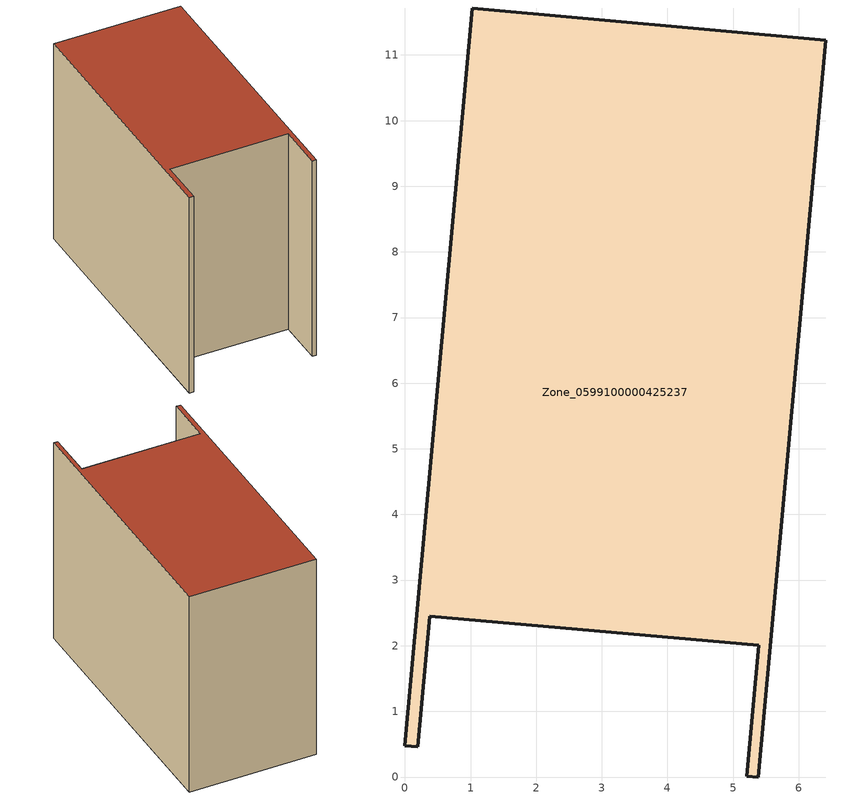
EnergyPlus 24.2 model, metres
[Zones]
Zone_0599100000425237
 floor ground (C_G): 1.03,11.72 6.41,11.23 5.38,0 5.21,0.01 5.39,2.01 0.38,2.45 0.2,0.46 0,0.48 z0
 wall outside (C_F): 0.38,2.45 5.39,2.01 5.21,0.01 5.38,0 6.41,11.23 1.03,11.72 0,0.48 0.2,0.46 0.38,2.45 z0:9.06
 roof outside (C_R): 5.38,0 6.41,11.23 1.03,11.72 0,0.48 0.2,0.46 0.38,2.45 5.39,2.01 5.21,0.01 z9.06
[BUILDING]
Pand.0599100000425237: North Axis=0; Terrain=City; Loads Convergence Tolerance Value=0.04; Temperature Convergence Tolerance Value=0.4; Solar Distribution=FullExterior; Maximum Number of Warmup Days=25; Minimum Number of Warmup Days=1
[Site:Location]
Rotterdam.The.Hague.AP_ZH_NLD Design_Conditions: Latitude=51.96; Longitude=4.45; Time Zone=1; Elevation=-4.5
[SITE:GROUNDTEMPERATURE:BUILDINGSURFACE]
18, 18, 18, 18, 18, 18, 18, 18, 18, 18, 18, 18
[MATERIAL] Thermal Absorptance=0.9; Solar Absorptance=0.7; Visible Absorptance=0.7
Name | Roughness | Thickness | Conductivity | Density | Specific Heat
G.TI.2006-2014 | MediumSmooth | 0.15 | 0.06 | 540 | 1210
F.TI.2006-2014 | Rough | 0.3 | 0.12 | 1920 | 840
R.TI.2006-2014 | MediumRough | 0.2 | 0.08 | 1500 | 1000
[CONSTRUCTION]
C_G: G.TI.2006-2014
C_F: F.TI.2006-2014
C_R: R.TI.2006-2014
[ZONE]
Zone_0599100000425237: Type=1; Multiplier=1; Ceiling Height=Autocalculate; Volume=Autocalculate; Floor Area=autocalculate; Part of Total Floor Area=Yes
[ZONEINFILTRATION:DESIGNFLOWRATE]
Infil_Zone_0599100000425237: Zone or ZoneList or Space or SpaceList=Zone_0599100000425237; Schedule=AlwaysOn; Design Flow Rate Calculation Method=Flow/Area; Flow Rate per Floor Area=0.0015; Constant Term Coefficient=1; Temperature Term Coefficient=0; Velocity Term Coefficient=0; Velocity Squared Term Coefficient=0
[HVACTEMPLATE:ZONE:IDEALLOADSAIRSYSTEM]
Zone_0599100000425237: Maximum Heating Supply Air Temperature=50; Minimum Cooling Supply Air Temperature=13; Maximum Heating Supply Air Humidity Ratio=0.0156; Minimum Cooling Supply Air Humidity Ratio=0.0077; Heating Limit=NoLimit; Cooling Limit=NoLimit; Dehumidification Control Type=ConstantSensibleHeatRatio; Cooling Sensible Heat Ratio=0.7; Dehumidification Setpoint=60; Humidification Control Type=None; Humidification Setpoint=30; Outdoor Air Method=None; Outdoor Air Flow Rate per Person=0.00944; Outdoor Air Flow Rate per Zone Floor Area=0; Outdoor Air Flow Rate per Zone=0; Demand Controlled Ventilation Type=None; Outdoor Air Economizer Type=NoEconomizer; Heat Recovery Type=None; Sensible Heat Recovery Effectiveness=0.7; Latent Heat Recovery Effectiveness=0.65
[ZONECONTROL:THERMOSTAT]
ThermostatControl_Zone_0599100000425237: Zone or ZoneList=Zone_0599100000425237; Control Type Schedule=DualSetpointControlType; Control 1=Thermostat_Zone_0599100000425237; Temperature Difference Between Cutout And Setpoint=0
[THERMOSTATSETPOINT:DUALSETPOINT]
Thermostat_Zone_0599100000425237: Heating Setpoint Temperature Schedule=HeatingSetpoint_Zone_0599100000425237; Cooling Setpoint Temperature Schedule=CoolingSetpoint_Zone_0599100000425237
[SCHEDULE:COMPACT]
HeatingSetpoint_Zone_0599100000425237: Through: 12/31, For: AllDays, Until: 24:00, 21
CoolingSetpoint_Zone_0599100000425237: Through: 12/31, For: AllDays, Until: 24:00, 24
DualSetpointControlType: Through: 12/31, For: AllDays, Until: 24:00, 4
AlwaysOn: Through: 12/31, For: AllDays, Until: 24:00, 1
